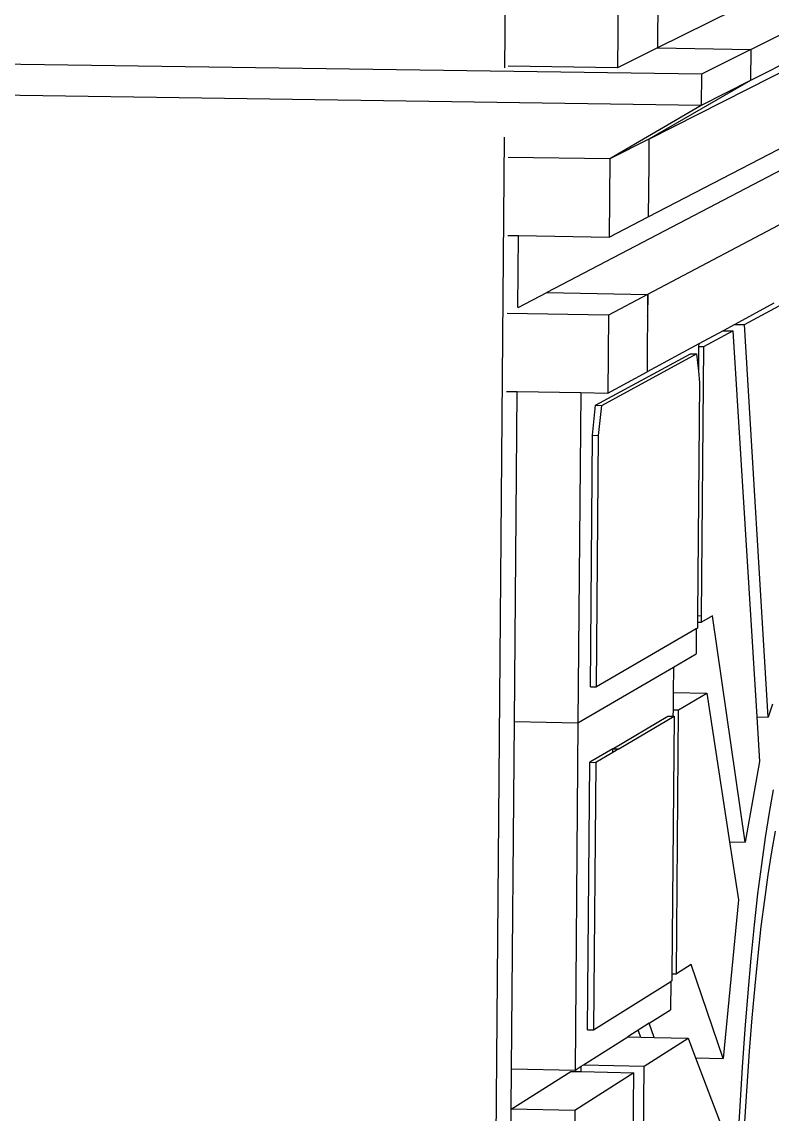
# Model space of a CAD drawing. Extents: x -106 to 80, y -44 to 65.
# Drawn here: x 60.198 to 63.144, y -10.599 to -6.308 of the extents above; entities that cross this region are included whole.
import ezdxf

# ---------------------------------------------------------------- set-up
doc = ezdxf.new("R2010")
doc.units = 0
doc.layers.get('0').update_dxf_attribs({"linetype": 'CONTINUOUS'})

msp = doc.modelspace()

# ---------------------------------------------------------------- linework, layer by layer
for p, q in [((66.4742, -4.5352), (62.6942, -6.4105)), ((63.0606, -6.4166), (66.821, -4.5252)), ((66.82, -4.6305), (63.0595, -6.5386)), ((62.0954, -6.4886), (62.1108, -4.6435)), ((62.6607, -6.7687), (66.4425, -4.8461)), ((62.6556, -7.3785), (66.4379, -5.3733)), ((62.6581, -7.0737), (65.0145, -5.85)), ((65.0138, -5.9322), (62.2592, -7.3715)), ((62.6967, -6.1056), (62.6942, -6.4106)), ((62.6968, -6.1056), (62.6942, -6.4105)), ((62.5399, -6.1817), (62.5374, -6.4884)), ((62.6942, -6.4106), (62.5374, -6.4884)), ((62.6942, -6.4106), (62.6942, -6.4105)), ((62.6942, -6.4105), (63.0605, -6.4166)), ((63.0605, -6.4166), (62.8667, -6.5141)), ((63.0605, -6.4166), (63.0595, -6.5386)), ((63.0606, -6.4166), (63.0595, -6.5386)), ((63.0605, -6.4166), (63.0606, -6.4166)), ((62.8667, -6.5141), (59.8004, -6.4699)), ((62.5374, -6.4884), (62.1081, -6.4822)), ((62.8667, -6.5141), (62.8657, -6.6369)), ((63.0595, -6.5386), (62.6607, -6.7687)), ((63.0595, -6.5386), (62.8657, -6.6369)), ((63.0595, -6.5386), (63.0595, -6.5386)), ((62.8657, -6.6369), (59.799, -6.5923)), ((62.8657, -6.6369), (62.5071, -6.8469)), ((61.8459, -36.5317), (62.0932, -6.7615)), ((62.6607, -6.7688), (62.5071, -6.8469)), ((62.6607, -6.7687), (62.6599, -6.863)), ((62.6607, -6.7688), (62.6599, -6.863)), ((62.6607, -6.7687), (62.6607, -6.7688)), ((62.5071, -6.8469), (62.1085, -6.841)), ((62.5071, -6.8469), (62.5046, -7.1534)), ((62.6599, -6.863), (62.6581, -7.0737)), ((62.6599, -6.863), (62.6581, -7.0737)), ((62.6599, -6.863), (62.6599, -6.863)), ((62.5046, -7.1534), (62.6581, -7.0737)), ((62.6581, -7.0737), (62.6581, -7.0737)), ((62.6581, -7.0737), (62.6581, -7.0737)), ((62.106, -7.1473), (62.1487, -7.148)), ((62.1464, -7.4305), (62.1487, -7.148)), ((62.1487, -7.148), (62.5046, -7.1534)), ((62.1469, -7.4302), (62.2592, -7.3715)), ((62.2592, -7.3715), (62.6555, -7.3786)), ((62.2592, -7.3715), (62.2592, -7.3715)), ((62.6555, -7.3786), (62.5021, -7.4599)), ((62.6555, -7.3786), (62.6548, -7.4638)), ((62.6556, -7.3785), (62.6549, -7.4637)), ((62.6555, -7.3786), (62.6556, -7.3785)), ((63.1511, -7.4137), (62.9973, -7.497)), ((63.0359, -7.4977), (63.1895, -7.4144)), ((62.5021, -7.4599), (62.1035, -7.4537)), ((62.5021, -7.4599), (62.4996, -7.7663)), ((62.6548, -7.4638), (62.6549, -7.4637)), ((62.6549, -7.4637), (62.6548, -7.4724)), ((62.6548, -7.4638), (62.6548, -7.4724)), ((62.655, -7.4485), (62.655, -7.4485)), ((62.6548, -7.4724), (62.6538, -7.5851)), ((62.6548, -7.4724), (62.6539, -7.5851)), ((62.6548, -7.4724), (62.6548, -7.4724)), ((62.9973, -7.497), (62.9514, -7.5218)), ((62.9973, -7.497), (63.0359, -7.4977)), ((63.1292, -9.0393), (63.0359, -7.4977)), ((62.9514, -7.5218), (62.8559, -7.5735)), ((62.8764, -7.5841), (62.9901, -7.5225)), ((62.9514, -7.5218), (62.9901, -7.5225)), ((62.9901, -7.5225), (63.0839, -9.0385)), ((62.8559, -7.5735), (62.653, -7.6832)), ((62.6539, -7.5851), (62.653, -7.6832)), ((62.6538, -7.5851), (62.653, -7.6832)), ((62.6538, -7.5851), (62.6539, -7.5851)), ((62.8558, -7.5838), (62.855, -7.681)), ((62.8559, -7.5735), (62.8558, -7.5838)), ((62.8558, -7.5838), (62.8764, -7.5841)), ((62.8675, -8.641), (62.8764, -7.5841)), ((62.451, -7.8146), (62.8242, -7.6124)), ((62.475, -7.815), (62.8479, -7.6128)), ((62.8242, -7.6124), (62.8479, -7.6128)), ((62.8479, -7.6128), (62.855, -7.681)), ((62.855, -7.681), (62.8596, -7.7253)), ((62.4996, -7.7663), (62.653, -7.6833)), ((62.653, -7.6832), (62.653, -7.6832)), ((62.653, -7.6832), (62.653, -7.6833)), ((62.1011, -7.7599), (62.1436, -7.7606)), ((62.1328, -9.0573), (62.1436, -7.7606)), ((62.1436, -7.7606), (62.3928, -7.7646)), ((62.3928, -7.7646), (62.382, -9.0622)), ((62.3928, -7.7646), (62.4996, -7.7663)), ((62.8596, -7.7253), (62.8519, -8.6407)), ((62.439, -7.9324), (62.451, -7.8146)), ((62.451, -7.8146), (62.475, -7.815)), ((62.463, -7.9329), (62.475, -7.815)), ((62.4307, -8.92), (62.439, -7.9324)), ((62.439, -7.9324), (62.463, -7.9329)), ((62.4547, -8.9204), (62.463, -7.9329)), ((62.8516, -8.6661), (62.8514, -8.6898)), ((62.8519, -8.6407), (62.8516, -8.6661)), ((62.8516, -8.6661), (62.8673, -8.6664)), ((62.8519, -8.6407), (62.8675, -8.641)), ((62.8673, -8.6664), (62.8675, -8.641)), ((62.9096, -8.6418), (62.8673, -8.6664)), ((63.0381, -9.5313), (62.9096, -8.6418)), ((62.8465, -8.6927), (62.4547, -8.9204)), ((62.8465, -8.6927), (62.8456, -8.791)), ((62.8514, -8.6898), (62.8465, -8.6927)), ((62.7567, -8.8431), (62.8456, -8.791)), ((62.382, -9.0622), (62.7567, -8.8431)), ((62.7567, -8.8431), (62.7558, -8.9424)), ((62.4307, -8.92), (62.4547, -8.9204)), ((62.7558, -8.9424), (62.7553, -9.0103)), ((62.7558, -8.9424), (62.8884, -8.945)), ((62.7772, -9.0108), (62.8884, -8.945)), ((62.8884, -8.945), (62.9771, -9.53)), ((62.7553, -9.0103), (62.755, -9.0359)), ((62.7553, -9.0103), (62.7772, -9.0108)), ((62.7685, -10.0482), (62.7772, -9.0108)), ((63.1455, -8.989), (63.1292, -9.0393)), ((62.5184, -9.1638), (62.7353, -9.0355)), ((62.5423, -9.1643), (62.7591, -9.036)), ((62.7353, -9.0355), (62.755, -9.0359)), ((62.7591, -9.036), (62.7506, -10.0479)), ((62.755, -9.0359), (62.7591, -9.036)), ((63.0839, -9.0385), (63.1292, -9.0393)), ((63.0839, -9.0385), (63.0947, -9.2134)), ((62.1215, -10.4212), (62.1328, -9.0573)), ((62.1328, -9.0573), (62.382, -9.0622)), ((62.382, -9.0622), (62.3706, -10.4265)), ((62.5184, -9.1638), (62.4282, -9.2171)), ((62.5183, -9.1785), (62.4522, -9.2176)), ((62.5183, -9.1785), (62.5184, -9.1638)), ((62.5423, -9.1643), (62.5183, -9.1785)), ((62.5184, -9.1638), (62.5423, -9.1643)), ((62.4195, -10.2676), (62.4282, -9.2171)), ((62.4282, -9.2171), (62.4522, -9.2176)), ((62.4522, -9.2176), (62.4435, -10.2681)), ((63.0947, -9.2134), (63.0381, -9.5313)), ((63.134, -9.4142), (63.1501, -9.3258)), ((63.1183, -9.5119), (63.134, -9.4142)), ((63.1032, -9.6183), (63.1183, -9.5119)), ((63.1431, -9.569), (63.1579, -9.4877)), ((62.9771, -9.53), (63.0381, -9.5313)), ((62.9771, -9.53), (63.0116, -9.7571)), ((63.1288, -9.6589), (63.1431, -9.569)), ((63.0887, -9.7331), (63.1032, -9.6183)), ((63.115, -9.7569), (63.1288, -9.6589)), ((63.0749, -9.8558), (63.0887, -9.7331)), ((63.0116, -9.7571), (62.9517, -10.3806)), ((63.1017, -9.8625), (63.115, -9.7569)), ((63.0619, -9.9858), (63.0749, -9.8558)), ((63.0891, -9.9754), (63.1017, -9.8625)), ((63.0496, -10.1226), (63.0619, -9.9858)), ((63.0771, -10.0949), (63.0891, -9.9754)), ((62.8266, -10.0117), (62.7685, -10.0482)), ((62.9517, -10.3806), (62.8266, -10.0117)), ((62.4435, -10.2681), (62.7463, -10.0776)), ((62.7463, -10.0776), (62.7454, -10.1892)), ((62.7504, -10.075), (62.7463, -10.0776)), ((62.7506, -10.0479), (62.7504, -10.075)), ((62.7506, -10.0479), (62.7685, -10.0482)), ((63.0383, -10.2656), (63.0496, -10.1226)), ((63.0659, -10.2207), (63.0771, -10.0949)), ((62.662, -10.242), (62.7454, -10.1892)), ((62.662, -10.242), (62.5778, -10.2954)), ((62.681, -10.2975), (62.662, -10.242)), ((63.0555, -10.3522), (63.0659, -10.2207)), ((62.4037, -10.4056), (62.5778, -10.2954)), ((62.4195, -10.2676), (62.4435, -10.2681)), ((62.5778, -10.2954), (62.681, -10.2975)), ((62.6178, -10.27), (62.6274, -10.2964)), ((62.681, -10.2975), (62.8142, -10.3004)), ((63.0278, -10.4141), (63.0383, -10.2656)), ((62.6416, -10.4106), (62.8142, -10.3004)), ((62.8142, -10.3004), (62.8439, -10.3783)), ((62.8439, -10.3783), (62.9517, -10.3806)), ((62.8439, -10.3783), (62.9377, -10.6251)), ((63.0459, -10.4887), (63.0555, -10.3522)), ((62.1202, -10.5792), (62.1215, -10.4212)), ((62.1215, -10.4212), (62.3706, -10.4265)), ((62.3706, -10.4265), (62.3948, -10.4112)), ((62.3731, -10.4316), (62.3731, -10.4249)), ((62.3946, -10.432), (62.3948, -10.4112)), ((62.3948, -10.4112), (62.4037, -10.4056)), ((62.4037, -10.4056), (62.6416, -10.4106)), ((62.6332, -11.4103), (62.6416, -10.4106)), ((63.0182, -10.5676), (63.0278, -10.4141)), ((62.1202, -10.5792), (62.3541, -10.4312)), ((62.3541, -10.4312), (62.3946, -10.432)), ((62.6012, -10.4364), (62.3692, -10.5846)), ((62.3946, -10.432), (62.6012, -10.4364)), ((62.593, -11.4094), (62.6012, -10.4364)), ((63.0372, -10.6297), (63.0459, -10.4887)), ((62.1118, -11.5883), (62.1202, -10.5792)), ((62.3692, -10.5846), (62.1202, -10.5792)), ((62.3692, -10.5846), (62.3608, -11.594)), ((63.0097, -10.7253), (63.0182, -10.5676))]:
    msp.add_line(p, q)

doc.saveas('drawing.dxf')
